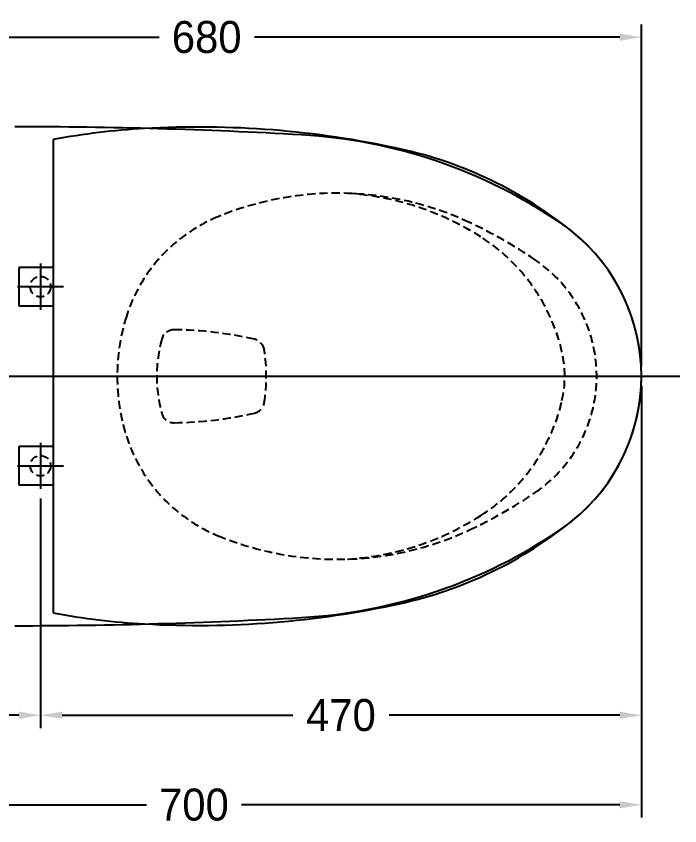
# Model space of a CAD drawing. Header units: millimetres. Extents: x 0 to 3800, y -67 to 2530.
# Drawn here: x 2443 to 2962, y 1332 to 1964 of the extents above; entities that cross this region are included whole.
import ezdxf
from ezdxf.lldxf.tags import DXFTag

# ---------------------------------------------------------------- set-up
doc = ezdxf.new("R2010")
doc.units = ezdxf.units.MM
doc.linetypes.add('DASHED2', pattern=[9.525, 6.35, -3.175])
for name, color, linetype in [('내부선 및 부속', 4, 'Continuous'), ('외형선', 3, 'Continuous'), ('점선', 6, 'DASHED2'), ('중심선', 1, 'DASHED'), ('치수선', 7, 'Continuous')]:
    doc.layers.add(name, color=color, linetype=linetype)
doc.styles.add('____', font='')
doc.styles.get('____').set_extended_font_data('굴림')
tags = doc.linetypes.add('DASHDOT', pattern=[70, 31, -13, 13, -13]).pattern_tags.tags
tags[10:11] = [DXFTag(74, 4), DXFTag(75, 0), DXFTag(340, '0'), DXFTag(46, 0.0), DXFTag(50, 0.0), DXFTag(44, 0.0), DXFTag(45, 0.0)]
tags[8:9] = [DXFTag(74, 4), DXFTag(75, 0), DXFTag(340, '0'), DXFTag(46, 0.0), DXFTag(50, 0.0), DXFTag(44, 0.0), DXFTag(45, 0.0)]
tags[6:7] = [DXFTag(74, 4), DXFTag(75, 0), DXFTag(340, '0'), DXFTag(46, 0.0), DXFTag(50, 0.0), DXFTag(44, 0.0), DXFTag(45, 0.0)]
tags[4:5] = [DXFTag(74, 4), DXFTag(75, 0), DXFTag(340, '0'), DXFTag(46, 0.0), DXFTag(50, 0.0), DXFTag(44, 0.0), DXFTag(45, 0.0)]
tags = doc.linetypes.add('DASHED', pattern=[25.72, 12.86, -12.86]).pattern_tags.tags
tags[6:7] = [DXFTag(74, 4), DXFTag(75, 0), DXFTag(340, '0'), DXFTag(46, 0.0), DXFTag(50, 0.0), DXFTag(44, 0.0), DXFTag(45, 0.0)]
tags[4:5] = [DXFTag(74, 4), DXFTag(75, 0), DXFTag(340, '0'), DXFTag(46, 0.0), DXFTag(50, 0.0), DXFTag(44, 0.0), DXFTag(45, 0.0)]
doc.dimstyles.new('MSADIM', dxfattribs={"dimtxt": 33, "dimasz": 17, "dimexe": 10, "dimexo": 7.5, "dimgap": 10, "dimtad": 0, "dimtih": 1, "dimtoh": 1, "dimdec": 0, "dimzin": 1, "dimdsep": 46, "dimtxsty": '____', "dimcen": 11.25, "dimadec": 0, "dimazin": 0, "dimtfac": 1, "dimtdec": 0, "dimtix": 1, "dimtmove": 0, "dimatfit": 3, "dimfxl": 1, "dimtolj": 1, "dimtzin": 1, "dimarcsym": 0})

# ---------------------------------------------------------------- blocks, each defined once
blk = doc.blocks.new('*D48')
at = {"layer": '치수선', "color": 0, "linetype": 'Continuous', "lineweight": -2, "transparency": 16777216}
for p, q in [((2932.45, 1675.44), (2932.45, 1407.94)), ((2462.45, 1587.44), (2462.45, 1407.94)), ((2479.45, 1417.94), (2659.79, 1417.94)), ((2915.45, 1417.94), (2735.12, 1417.94))]:
    blk.add_line(p, q, dxfattribs=at)
at = {"layer": '치수선', "color": 0, "linetype": 'Continuous', "transparency": 16777216}
for points in [[(2479.45, 1420.77), (2479.45, 1415.11), (2462.45, 1417.94)], [(2915.45, 1420.77), (2915.45, 1415.11), (2932.45, 1417.94)]]:
    blk.add_solid(points, dxfattribs=at)
at = {"layer": '치수선', "color": 0, "linetype": 'Continuous', "transparency": 16777216, "insert": (2697.45, 1417.94), "char_height": 25, "attachment_point": 5, "style": '____'}
blk.add_mtext('\\A1;470', dxfattribs=at)
blk = doc.blocks.new('*D49')
at = {"layer": '치수선', "color": 0, "linetype": 'Continuous', "lineweight": -2, "transparency": 16777216}
for p, q in [((2462.45, 1587.44), (2462.45, 1407.94)), ((2322.45, 1510.34), (2322.45, 1407.94)), ((2339.45, 1417.94), (2356.52, 1417.94)), ((2445.45, 1417.94), (2428.39, 1417.94))]:
    blk.add_line(p, q, dxfattribs=at)
at = {"layer": '치수선', "color": 0, "linetype": 'Continuous', "transparency": 16777216}
for points in [[(2339.45, 1420.77), (2339.45, 1415.11), (2322.45, 1417.94)], [(2445.45, 1420.77), (2445.45, 1415.11), (2462.45, 1417.94)]]:
    blk.add_solid(points, dxfattribs=at)
at = {"layer": '치수선', "color": 0, "linetype": 'Continuous', "transparency": 16777216, "insert": (2392.45, 1417.94), "char_height": 25, "attachment_point": 5, "style": '____'}
blk.add_mtext('\\A1;140', dxfattribs=at)
blk = doc.blocks.new('*D51')
at = {"layer": '치수선', "color": 0, "linetype": 'Continuous', "lineweight": -2, "transparency": 16777216}
for p, q in [((2252.45, 1880.44), (2252.45, 1957.94)), ((2932.45, 1690.44), (2932.45, 1957.94)), ((2269.45, 1947.94), (2555.17, 1947.94)), ((2915.45, 1947.94), (2629.73, 1947.94))]:
    blk.add_line(p, q, dxfattribs=at)
at = {"layer": '치수선', "color": 0, "linetype": 'Continuous', "transparency": 16777216}
for points in [[(2269.45, 1950.77), (2269.45, 1945.11), (2252.45, 1947.94)], [(2915.45, 1950.77), (2915.45, 1945.11), (2932.45, 1947.94)]]:
    blk.add_solid(points, dxfattribs=at)
at = {"layer": '치수선', "color": 0, "linetype": 'Continuous', "transparency": 16777216, "insert": (2592.45, 1947.94), "char_height": 25, "attachment_point": 5, "style": '____'}
blk.add_mtext('\\A1;680', dxfattribs=at)
blk = doc.blocks.new('*D52')
at = {"layer": '치수선', "color": 0, "linetype": 'Continuous', "lineweight": -2, "transparency": 16777216}
for p, q in [((2932.45, 1675.44), (2932.45, 1337.94)), ((2232.45, 1355.31), (2232.45, 1337.94)), ((2249.45, 1347.94), (2545.32, 1347.94)), ((2915.45, 1347.94), (2619.59, 1347.94))]:
    blk.add_line(p, q, dxfattribs=at)
at = {"layer": '치수선', "color": 0, "linetype": 'Continuous', "transparency": 16777216}
for points in [[(2249.45, 1350.77), (2249.45, 1345.11), (2232.45, 1347.94)], [(2915.45, 1350.77), (2915.45, 1345.11), (2932.45, 1347.94)]]:
    blk.add_solid(points, dxfattribs=at)
at = {"layer": '치수선', "color": 0, "linetype": 'Continuous', "transparency": 16777216, "insert": (2582.45, 1347.94), "char_height": 25, "attachment_point": 5, "style": '____'}
blk.add_mtext('\\A1;700', dxfattribs=at)

msp = doc.modelspace()

# ---------------------------------------------------------------- linework, layer by layer
at = {"layer": '내부선 및 부속'}
msp.add_line((2472.45, 1867.94), (2472.45, 1497.94), dxfattribs=at)
at = {"layer": '내부선 및 부속', "linetype": 'Continuous'}
for p, q in [((2472.45, 1767.94), (2445.45, 1767.94)), ((2445.45, 1767.94), (2445.45, 1737.94)), ((2445.45, 1737.94), (2472.45, 1737.94)), ((2472.45, 1627.94), (2445.45, 1627.94)), ((2445.45, 1627.94), (2445.45, 1597.94)), ((2445.45, 1597.94), (2472.45, 1597.94))]:
    msp.add_line(p, q, dxfattribs=at)
at = {"layer": '내부선 및 부속'}
for centre, radius, start, end in [((2576.09, 1307.44), 570, 93.23798, 100.47575), ((2585.69, 1137.71), 740, 77.71694, 93.23798), ((2673.98, 1543.21), 325, 50.78986, 77.71694), ((2787.45, 1682.94), 145, 309.08009, 50.91991), ((2673.98, 1822.67), 325, 282.28306, 309.21014), ((2585.69, 2228.17), 740, 266.76202, 282.28306), ((2576.09, 2058.44), 570, 259.52425, 266.76202)]:
    msp.add_arc(centre, radius, start, end, dxfattribs=at)
at = {"layer": '외형선'}
for centre, radius, start, end in [((2442.45, -2067.06), 3945, 86.74299, 90), ((2643.86, 1472.21), 400, 55.72835, 86.74299), ((2787.45, 1682.94), 145, 304.27165, 55.72835), ((2643.86, 1893.67), 400, 273.25701, 304.27165), ((2442.45, 5432.94), 3945, 270, 273.25701)]:
    msp.add_arc(centre, radius, start, end, dxfattribs=at)
at = {"layer": '점선'}
for centre in [(2462.45, 1752.94), (2462.45, 1612.94)]:
    msp.add_circle(centre, 8, dxfattribs=at)
for centre, radius, start, end in [((2694.5, 1581.01), 245, 65.04039, 112.35759), ((2688.64, 1606.31), 220, 57.46976, 86.39934), ((2648.85, 1691.99), 125, 112.35759, 162.45054), ((2643.86, 1472.21), 365, 55.72835, 65.04039), ((2728.97, 1669.54), 145, 12.90036, 57.46976), ((2787.45, 1682.94), 110, 304.27165, 55.72835), ((2677.45, 1682.94), 155, 162.45054, 197.54946), ((2566.94, 1709.3), 10, 89.22996, 164.71441), ((2563.04, 1419.33), 300, 77.14944, 89.22996), ((2663.4, 1682.94), 110, 164.71441, 195.28559), ((2627.54, 1702.06), 10, 9.17098, 77.14944), ((2509.07, 1682.94), 130, 350.82902, 9.17098), ((2787.45, 1682.94), 85, 347.09964, 12.90036), ((2627.54, 1663.81), 10, 282.85056, 350.82902), ((2728.97, 1696.33), 145, 302.53024, 347.09964), ((2566.94, 1656.58), 10, 195.28559, 270.77004), ((2563.04, 1946.55), 300, 270.77004, 282.85056), ((2648.85, 1673.89), 125, 197.54946, 247.64241), ((2643.86, 1893.67), 365, 294.95961, 304.27165), ((2688.64, 1759.57), 220, 273.60066, 302.53024), ((2694.5, 1784.87), 245, 247.64241, 294.95961)]:
    msp.add_arc(centre, radius, start, end, dxfattribs=at)
at = {"layer": '중심선'}
for p, q in [((2462.45, 1770.94), (2462.45, 1734.94)), ((2444.45, 1752.94), (2480.45, 1752.94)), ((2462.45, 1630.94), (2462.45, 1594.94)), ((2444.45, 1612.94), (2480.45, 1612.94))]:
    msp.add_line(p, q, dxfattribs=at)
at = {"layer": '중심선', "linetype": 'DASHDOT'}
msp.add_line((2222.45, 1682.94), (2962.45, 1682.94), dxfattribs=at)

# ---------------------------------------------------------------- dimensions: what is measured, and where the dimension line sits
at = {"layer": '치수선', "linetype": 'Continuous'}
for base, p1, p2, picture, middle in [((2252.45, 1947.94), (2932.45, 1682.94), (2252.45, 1872.94), '*D51', (2592.45, 1947.94)), ((2232.45, 1347.94), (2932.45, 1682.94), (2232.45, 1362.81), '*D52', (2582.45, 1347.94)), ((2932.45, 1417.94), (2462.45, 1594.94), (2932.45, 1682.94), '*D48', (2697.45, 1417.94)), ((2462.45, 1417.94), (2322.45, 1517.84), (2462.45, 1594.94), '*D49', (2392.45, 1417.94))]:
    dim = msp.add_linear_dim(base=base, p1=p1, p2=p2, dimstyle='MSADIM', override={"dimtxt": 25}, dxfattribs=at)
    dim.commit()
    dim.dimension.update_dxf_attribs({"geometry": picture, "text_midpoint": middle})

doc.saveas('drawing.dxf')
